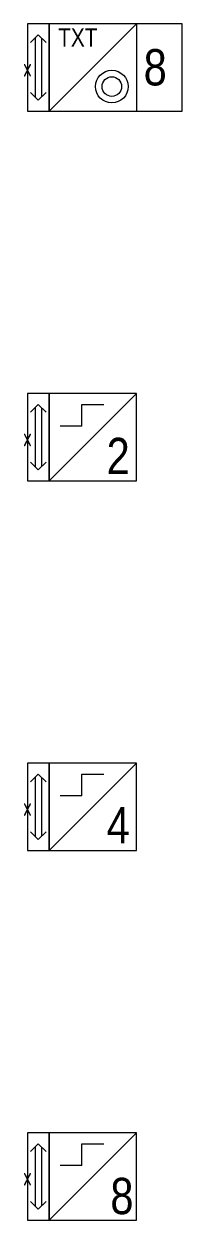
# Model space of a CAD drawing. Header units: metres. Extents: x -162 to 83385, y -62392 to -1971.
# Drawn here: x 79732 to 80167, y -9433 to -6139 of the extents above; entities that cross this region are included whole.
import ezdxf
from ezdxf.enums import TextEntityAlignment as Align

# ---------------------------------------------------------------- set-up
doc = ezdxf.new("R2010")
doc.units = ezdxf.units.M
doc.header["$LTSCALE"] = 0.5
for name, color, linetype, lineweight in [('ELIN_Attribut_01_Produkt_ID', 7, 'Continuous', 0), ('ELIN_Attribut_02_Stromkreis', 7, 'Continuous', 0), ('ELIN_Attribut_03_Verteilerbereich', 7, 'Continuous', 0), ('ELIN_Attribut_04_Montagehoehe', 7, 'Continuous', 0), ('ELIN_Attribut_05_Montageart', 7, 'Continuous', 0), ('ELIN_Attribut_06_Tuernummer', 7, 'Continuous', 0), ('ELIN_Attribut_07_Bemerkung', 7, 'Continuous', 0), ('ELIN_Attribut_08_Adresse', 7, 'Continuous', 0), ('ELIN_Attribut_10_AKZ1', 7, 'Continuous', 0), ('ELIN_Attribut_11_AKZ2', 7, 'Continuous', 0), ('ELIN_Attribut_12_Sonstiges1', 7, 'Continuous', 0), ('ELIN_Attribut_13_Sonstiges2', 7, 'Continuous', 0), ('ELIN_Attribut_14_Bauteil', 7, 'Continuous', 0), ('ELIN_Attribut_15_Ebene', 7, 'Continuous', 0), ('ELIN_Attribut_16_Raumnummer', 7, 'Continuous', 0), ('ELIN_Attribut_17_Raumname', 7, 'Continuous', 0), ('ELIN_Attribut_18_Montageabschnitt', 7, 'Continuous', 0), ('ELIN_Attribut_Basispunkt', 2, 'Continuous', 0), ('ELIN_Attribute_GEMOS', 11, 'Continuous', 0), ('ELIN_EIB_WA_KNX', 10, 'Continuous', 0)]:
    doc.layers.add(name, color=color, linetype=linetype, lineweight=lineweight)
doc.layers.get('0').off()
doc.styles.add('ARIAL_N', font='ARIALN.TTF')
doc.styles.add('ELIN_Attribute', font='isocp.shx', dxfattribs={"width": 0.8})

# ---------------------------------------------------------------- blocks, each defined once
blk = doc.blocks.new('ELIN_EIB_KNX_BEDIENELEMENT_TEXTFELD_8F')
at = {"color": 0, "lineweight": 0}
for p, q in [((60, -120), (300, 120)), ((300, 120), (300, -120)), ((30, 90), (8.8, 68.8)), ((21, 81), (21, -81)), ((30, 90), (51.2, 68.8)), ((39, 81), (39, -81)), ((8.8, -68.8), (30, -90)), ((51.2, -68.8), (30, -90))]:
    blk.add_line(p, q, dxfattribs=at)
at = {"color": 0}
for points in [[(60, 120), (0, 120), (0, -120), (60, -120)], [(60, -120), (426, -120), (426, 120), (60, 120)]]:
    blk.add_lwpolyline(points, close=True, dxfattribs=at)
at = {"color": 0, "lineweight": 0}
for radius in [45, 27]:
    blk.add_circle((232.5, -52.5), radius, dxfattribs=at)
at = {"color": 0, "lineweight": 0, "style": 'ARIAL_N'}
blk.add_text('TXT', height=50, dxfattribs=at).set_placement((84.7, 57.7))
at = {"color": 0, "insert": (383.8, 0), "char_height": 100, "attachment_point": 6, "style": 'ARIAL_N'}
blk.add_mtext('8', dxfattribs=at)
at = {"layer": 'ELIN_Attribut_01_Produkt_ID', "style": 'ELIN_Attribute', "width": 0.8, "flags": 8}
blk.add_attdef('01_PRODUKT_ID', (527.5, -14.6, 0), '', height=150, dxfattribs=at)
at = {"layer": 'ELIN_Attribut_02_Stromkreis', "style": 'ELIN_Attribute', "width": 0.8, "flags": 8}
blk.add_attdef('02_STROMKREIS', (527.5, 185.4, 0), '', height=150, dxfattribs=at)
at = {"layer": 'ELIN_Attribut_03_Verteilerbereich', "style": 'ELIN_Attribute', "width": 0.8, "flags": 8}
blk.add_attdef('03_VERTEILERBEREICH', (-247.5, -404.4, 0), '', height=125, dxfattribs=at)
at = {"layer": 'ELIN_Attribut_04_Montagehoehe', "style": 'ELIN_Attribute', "width": 0.8, "flags": 8}
blk.add_attdef('04_MONTAGEHOEHE', text='', height=125, dxfattribs=at).set_placement((-104.9, -14.6, 0), align=Align.RIGHT)
at = {"layer": 'ELIN_Attribut_05_Montageart', "style": 'ELIN_Attribute', "width": 0.8, "flags": 8}
blk.add_attdef('05_MONTAGEART', (527.5, -204.4, 0), '', height=125, dxfattribs=at)
at = {"layer": 'ELIN_Attribut_06_Tuernummer', "style": 'ELIN_Attribute', "width": 0.8, "flags": 8}
blk.add_attdef('06_TUERNUMMER', text='', height=125, dxfattribs=at).set_placement((-104.9, -214.6, 0), align=Align.RIGHT)
at = {"layer": 'ELIN_Attribut_07_Bemerkung', "style": 'ELIN_Attribute', "width": 0.8, "flags": 8}
blk.add_attdef('07_BEMERKUNG', (-247.5, -604.4, 0), '', height=125, dxfattribs=at)
at = {"layer": 'ELIN_Attribut_08_Adresse', "style": 'ELIN_Attribute', "width": 0.8, "flags": 8}
blk.add_attdef('08_ADRESSE', (-247.5, -804.4, 0), '', height=125, dxfattribs=at)
at = {"layer": 'ELIN_Attribut_10_AKZ1', "style": 'ELIN_Attribute', "width": 0.8, "flags": 8}
blk.add_attdef('10_AKZ1', (-247.5, -1204.4, 0), '', height=125, dxfattribs=at)
at = {"layer": 'ELIN_Attribut_11_AKZ2', "style": 'ELIN_Attribute', "width": 0.8, "flags": 8}
blk.add_attdef('11_AKZ2', (-247.5, -1404.4, 0), '', height=125, dxfattribs=at)
at = {"layer": 'ELIN_Attribut_12_Sonstiges1', "style": 'ELIN_Attribute', "width": 0.8, "flags": 8}
blk.add_attdef('12_SONSTIGES1', (-247.5, -1604.4, 0), '', height=125, dxfattribs=at)
at = {"layer": 'ELIN_Attribut_13_Sonstiges2', "style": 'ELIN_Attribute', "width": 0.8, "flags": 8}
blk.add_attdef('13_SONSTIGES2', (-247.5, -1804.4, 0), '', height=125, dxfattribs=at)
at = {"layer": 'ELIN_Attribut_14_Bauteil', "style": 'ELIN_Attribute', "width": 0.8, "flags": 8}
blk.add_attdef('14_BAUTEIL', (-247.5, -2004.4, 0), '', height=125, dxfattribs=at)
at = {"layer": 'ELIN_Attribut_15_Ebene', "style": 'ELIN_Attribute', "width": 0.8, "flags": 8}
blk.add_attdef('15_EBENE', (-247.5, -2204.4, 0), '', height=125, dxfattribs=at)
at = {"layer": 'ELIN_Attribut_16_Raumnummer', "style": 'ELIN_Attribute', "width": 0.8, "flags": 8}
blk.add_attdef('16_RAUMNUMMER', (-247.5, -2404.4, 0), '', height=125, dxfattribs=at)
at = {"layer": 'ELIN_Attribut_17_Raumname', "style": 'ELIN_Attribute', "width": 0.8, "flags": 8}
blk.add_attdef('17_RAUMNAME', (-247.5, -2604.4, 0), '', height=125, dxfattribs=at)
at = {"layer": 'ELIN_Attribut_18_Montageabschnitt', "style": 'ELIN_Attribute', "width": 0.8, "flags": 8}
blk.add_attdef('18_MONTAGEABSCHNITT', (-247.5, -2804.4, 0), '', height=125, dxfattribs=at)
at = {"layer": 'ELIN_Attribut_Basispunkt', "style": 'ELIN_Attribute', "width": 0.8, "flags": 8}
blk.add_attdef('Basispunkt', text='', height=50, dxfattribs=at).set_placement((0, 0), align=Align.MIDDLE)
at = {"layer": 'ELIN_Attribute_GEMOS', "style": 'ELIN_Attribute', "width": 0.6, "flags": 8}
for tag, p in [('G01_PRO02ID', (1874.3, 183.6)), ('G02_BEZEICHNUNG', (1874.3, -14.6, 0)), ('G03_DESCRIPTION', (1874.3, -204.4, 0)), ('G04_GEMOS-SYMBOL', (1877.7, -404.4, 0)), ('G05_GEMOS-TYP', (1877.7, -604.4, 0)), ('G06_ORTSKENNUNG', (1874.3, -804.4, 0)), ('G08_FREI1', (1874.3, -1004.4, 0)), ('G08_FREI2', (1874.3, -1204.4, 0))]:
    blk.add_attdef(tag, p, '', height=125, dxfattribs=at)
blk = doc.blocks.new('ELIN_EIB_KNX_EINGANG_2F')
at = {"color": 0, "lineweight": 0}
for p, q in [((60, -120), (300, 120)), ((30, 90), (8.8, 68.8)), ((21, 81), (21, -81)), ((30, 90), (51.2, 68.8)), ((39, 81), (39, -81)), ((150, 90), (210, 90)), ((150, 30), (150, 90)), ((150, 30), (90, 30)), ((8.8, -68.8), (30, -90)), ((51.2, -68.8), (30, -90))]:
    blk.add_line(p, q, dxfattribs=at)
at = {"color": 0}
for points in [[(60, 120), (0, 120), (0, -120), (60, -120)], [(60, -120), (300, -120), (300, 120), (60, 120)]]:
    blk.add_lwpolyline(points, close=True, dxfattribs=at)
at = {"color": 0, "insert": (281.8, -51.8), "char_height": 100, "attachment_point": 6, "style": 'ARIAL_N'}
blk.add_mtext('2', dxfattribs=at)
at = {"layer": 'ELIN_Attribut_01_Produkt_ID', "style": 'ELIN_Attribute', "width": 0.8, "flags": 8}
blk.add_attdef('01_PRODUKT_ID', (379, -14.6, 0), '', height=150, dxfattribs=at)
at = {"layer": 'ELIN_Attribut_02_Stromkreis', "style": 'ELIN_Attribute', "width": 0.8, "flags": 8}
blk.add_attdef('02_STROMKREIS', (379, 185.4, 0), '', height=150, dxfattribs=at)
at = {"layer": 'ELIN_Attribut_03_Verteilerbereich', "style": 'ELIN_Attribute', "width": 0.8, "flags": 8}
blk.add_attdef('03_VERTEILERBEREICH', (-247.5, -404.4, 0), '', height=125, dxfattribs=at)
at = {"layer": 'ELIN_Attribut_04_Montagehoehe', "style": 'ELIN_Attribute', "width": 0.8, "flags": 8}
blk.add_attdef('04_MONTAGEHOEHE', text='', height=125, dxfattribs=at).set_placement((-104.9, -14.6, 0), align=Align.RIGHT)
at = {"layer": 'ELIN_Attribut_05_Montageart', "style": 'ELIN_Attribute', "width": 0.8, "flags": 8}
blk.add_attdef('05_MONTAGEART', (379, -204.4, 0), '', height=125, dxfattribs=at)
at = {"layer": 'ELIN_Attribut_06_Tuernummer', "style": 'ELIN_Attribute', "width": 0.8, "flags": 8}
blk.add_attdef('06_TUERNUMMER', text='', height=125, dxfattribs=at).set_placement((-104.9, -214.6, 0), align=Align.RIGHT)
at = {"layer": 'ELIN_Attribut_07_Bemerkung', "style": 'ELIN_Attribute', "width": 0.8, "flags": 8}
blk.add_attdef('07_BEMERKUNG', (-247.5, -604.4, 0), '', height=125, dxfattribs=at)
at = {"layer": 'ELIN_Attribut_08_Adresse', "style": 'ELIN_Attribute', "width": 0.8, "flags": 8}
blk.add_attdef('08_ADRESSE', (-247.5, -804.4, 0), '', height=125, dxfattribs=at)
at = {"layer": 'ELIN_Attribut_10_AKZ1', "style": 'ELIN_Attribute', "width": 0.8, "flags": 8}
blk.add_attdef('10_AKZ1', (-247.5, -1204.4, 0), '', height=125, dxfattribs=at)
at = {"layer": 'ELIN_Attribut_11_AKZ2', "style": 'ELIN_Attribute', "width": 0.8, "flags": 8}
blk.add_attdef('11_AKZ2', (-247.5, -1404.4, 0), '', height=125, dxfattribs=at)
at = {"layer": 'ELIN_Attribut_12_Sonstiges1', "style": 'ELIN_Attribute', "width": 0.8, "flags": 8}
blk.add_attdef('12_SONSTIGES1', (-247.5, -1604.4, 0), '', height=125, dxfattribs=at)
at = {"layer": 'ELIN_Attribut_13_Sonstiges2', "style": 'ELIN_Attribute', "width": 0.8, "flags": 8}
blk.add_attdef('13_SONSTIGES2', (-247.5, -1804.4, 0), '', height=125, dxfattribs=at)
at = {"layer": 'ELIN_Attribut_14_Bauteil', "style": 'ELIN_Attribute', "width": 0.8, "flags": 8}
blk.add_attdef('14_BAUTEIL', (-247.5, -2004.4, 0), '', height=125, dxfattribs=at)
at = {"layer": 'ELIN_Attribut_15_Ebene', "style": 'ELIN_Attribute', "width": 0.8, "flags": 8}
blk.add_attdef('15_EBENE', (-247.5, -2204.4, 0), '', height=125, dxfattribs=at)
at = {"layer": 'ELIN_Attribut_16_Raumnummer', "style": 'ELIN_Attribute', "width": 0.8, "flags": 8}
blk.add_attdef('16_RAUMNUMMER', (-247.5, -2404.4, 0), '', height=125, dxfattribs=at)
at = {"layer": 'ELIN_Attribut_17_Raumname', "style": 'ELIN_Attribute', "width": 0.8, "flags": 8}
blk.add_attdef('17_RAUMNAME', (-247.5, -2604.4, 0), '', height=125, dxfattribs=at)
at = {"layer": 'ELIN_Attribut_18_Montageabschnitt', "style": 'ELIN_Attribute', "width": 0.8, "flags": 8}
blk.add_attdef('18_MONTAGEABSCHNITT', (-247.5, -2804.4, 0), '', height=125, dxfattribs=at)
at = {"layer": 'ELIN_Attribut_Basispunkt', "style": 'ELIN_Attribute', "width": 0.8, "flags": 8}
blk.add_attdef('Basispunkt', text='', height=50, dxfattribs=at).set_placement((0, 0), align=Align.MIDDLE)
at = {"layer": 'ELIN_Attribute_GEMOS', "style": 'ELIN_Attribute', "width": 0.6, "flags": 8}
for tag, p in [('G01_PRO02ID', (1620.5, 183.6)), ('G02_BEZEICHNUNG', (1620.5, -14.6, 0)), ('G03_DESCRIPTION', (1620.5, -204.4, 0)), ('G04_GEMOS-SYMBOL', (1623.8, -404.4, 0)), ('G05_GEMOS-TYP', (1623.8, -604.4, 0)), ('G06_ORTSKENNUNG', (1620.5, -804.4, 0)), ('G08_FREI1', (1620.5, -1004.4, 0)), ('G08_FREI2', (1620.5, -1204.4, 0))]:
    blk.add_attdef(tag, p, '', height=125, dxfattribs=at)
blk = doc.blocks.new('ELIN_EIB_KNX_EINGANG_4F')
at = {"color": 0, "lineweight": 0}
for p, q in [((60, -120), (300, 120)), ((30, 90), (8.8, 68.8)), ((21, 81), (21, -81)), ((30, 90), (51.2, 68.8)), ((39, 81), (39, -81)), ((150, 90), (210, 90)), ((150, 30), (150, 90)), ((150, 30), (90, 30)), ((8.8, -68.8), (30, -90)), ((51.2, -68.8), (30, -90))]:
    blk.add_line(p, q, dxfattribs=at)
at = {"color": 0}
for points in [[(60, 120), (0, 120), (0, -120), (60, -120)], [(60, -120), (300, -120), (300, 120), (60, 120)]]:
    blk.add_lwpolyline(points, close=True, dxfattribs=at)
at = {"color": 0, "insert": (281.8, -50.7), "char_height": 100, "attachment_point": 6, "style": 'ARIAL_N'}
blk.add_mtext('4', dxfattribs=at)
at = {"layer": 'ELIN_Attribut_01_Produkt_ID', "style": 'ELIN_Attribute', "width": 0.8, "flags": 8}
blk.add_attdef('01_PRODUKT_ID', (406, -14.6, 0), '', height=150, dxfattribs=at)
at = {"layer": 'ELIN_Attribut_02_Stromkreis', "style": 'ELIN_Attribute', "width": 0.8, "flags": 8}
blk.add_attdef('02_STROMKREIS', (406, 185.4, 0), '', height=150, dxfattribs=at)
at = {"layer": 'ELIN_Attribut_03_Verteilerbereich', "style": 'ELIN_Attribute', "width": 0.8, "flags": 8}
blk.add_attdef('03_VERTEILERBEREICH', (-247.5, -404.4, 0), '', height=125, dxfattribs=at)
at = {"layer": 'ELIN_Attribut_04_Montagehoehe', "style": 'ELIN_Attribute', "width": 0.8, "flags": 8}
blk.add_attdef('04_MONTAGEHOEHE', text='', height=125, dxfattribs=at).set_placement((-104.9, -14.6, 0), align=Align.RIGHT)
at = {"layer": 'ELIN_Attribut_05_Montageart', "style": 'ELIN_Attribute', "width": 0.8, "flags": 8}
blk.add_attdef('05_MONTAGEART', (406, -204.4, 0), '', height=125, dxfattribs=at)
at = {"layer": 'ELIN_Attribut_06_Tuernummer', "style": 'ELIN_Attribute', "width": 0.8, "flags": 8}
blk.add_attdef('06_TUERNUMMER', text='', height=125, dxfattribs=at).set_placement((-104.9, -214.6, 0), align=Align.RIGHT)
at = {"layer": 'ELIN_Attribut_07_Bemerkung', "style": 'ELIN_Attribute', "width": 0.8, "flags": 8}
blk.add_attdef('07_BEMERKUNG', (-247.5, -604.4, 0), '', height=125, dxfattribs=at)
at = {"layer": 'ELIN_Attribut_08_Adresse', "style": 'ELIN_Attribute', "width": 0.8, "flags": 8}
blk.add_attdef('08_ADRESSE', (-247.5, -804.4, 0), '', height=125, dxfattribs=at)
at = {"layer": 'ELIN_Attribut_10_AKZ1', "style": 'ELIN_Attribute', "width": 0.8, "flags": 8}
blk.add_attdef('10_AKZ1', (-247.5, -1204.4, 0), '', height=125, dxfattribs=at)
at = {"layer": 'ELIN_Attribut_11_AKZ2', "style": 'ELIN_Attribute', "width": 0.8, "flags": 8}
blk.add_attdef('11_AKZ2', (-247.5, -1404.4, 0), '', height=125, dxfattribs=at)
at = {"layer": 'ELIN_Attribut_12_Sonstiges1', "style": 'ELIN_Attribute', "width": 0.8, "flags": 8}
blk.add_attdef('12_SONSTIGES1', (-247.5, -1604.4, 0), '', height=125, dxfattribs=at)
at = {"layer": 'ELIN_Attribut_13_Sonstiges2', "style": 'ELIN_Attribute', "width": 0.8, "flags": 8}
blk.add_attdef('13_SONSTIGES2', (-247.5, -1804.4, 0), '', height=125, dxfattribs=at)
at = {"layer": 'ELIN_Attribut_14_Bauteil', "style": 'ELIN_Attribute', "width": 0.8, "flags": 8}
blk.add_attdef('14_BAUTEIL', (-247.5, -2004.4, 0), '', height=125, dxfattribs=at)
at = {"layer": 'ELIN_Attribut_15_Ebene', "style": 'ELIN_Attribute', "width": 0.8, "flags": 8}
blk.add_attdef('15_EBENE', (-247.5, -2204.4, 0), '', height=125, dxfattribs=at)
at = {"layer": 'ELIN_Attribut_16_Raumnummer', "style": 'ELIN_Attribute', "width": 0.8, "flags": 8}
blk.add_attdef('16_RAUMNUMMER', (-247.5, -2404.4, 0), '', height=125, dxfattribs=at)
at = {"layer": 'ELIN_Attribut_17_Raumname', "style": 'ELIN_Attribute', "width": 0.8, "flags": 8}
blk.add_attdef('17_RAUMNAME', (-247.5, -2604.4, 0), '', height=125, dxfattribs=at)
at = {"layer": 'ELIN_Attribut_18_Montageabschnitt', "style": 'ELIN_Attribute', "width": 0.8, "flags": 8}
blk.add_attdef('18_MONTAGEABSCHNITT', (-247.5, -2804.4, 0), '', height=125, dxfattribs=at)
at = {"layer": 'ELIN_Attribut_Basispunkt', "style": 'ELIN_Attribute', "width": 0.8, "flags": 8}
blk.add_attdef('Basispunkt', text='', height=50, dxfattribs=at).set_placement((0, 0), align=Align.MIDDLE)
at = {"layer": 'ELIN_Attribute_GEMOS', "style": 'ELIN_Attribute', "width": 0.6, "flags": 8}
for tag, p in [('G01_PRO02ID', (1620.5, 183.6)), ('G02_BEZEICHNUNG', (1620.5, -14.6, 0)), ('G03_DESCRIPTION', (1620.5, -204.4, 0)), ('G04_GEMOS-SYMBOL', (1623.8, -404.4, 0)), ('G05_GEMOS-TYP', (1623.8, -604.4, 0)), ('G06_ORTSKENNUNG', (1620.5, -804.4, 0)), ('G08_FREI1', (1620.5, -1004.4, 0)), ('G08_FREI2', (1620.5, -1204.4, 0))]:
    blk.add_attdef(tag, p, '', height=125, dxfattribs=at)
blk = doc.blocks.new('ELIN_EIB_KNX_EINGANG_8F')
at = {"color": 0, "lineweight": 0}
for p, q in [((60, -120), (300, 120)), ((30, 90), (8.8, 68.8)), ((21, 81), (21, -81)), ((30, 90), (51.2, 68.8)), ((39, 81), (39, -81)), ((150, 90), (210, 90)), ((150, 30), (150, 90)), ((150, 30), (90, 30)), ((8.8, -68.8), (30, -90)), ((51.2, -68.8), (30, -90))]:
    blk.add_line(p, q, dxfattribs=at)
at = {"color": 0}
for points in [[(60, 120), (0, 120), (0, -120), (60, -120)], [(60, -120), (300, -120), (300, 120), (60, 120)]]:
    blk.add_lwpolyline(points, close=True, dxfattribs=at)
at = {"color": 0, "insert": (292.1, -54.4), "char_height": 100, "attachment_point": 6, "style": 'ARIAL_N'}
blk.add_mtext('8', dxfattribs=at)
at = {"layer": 'ELIN_Attribut_01_Produkt_ID', "style": 'ELIN_Attribute', "width": 0.8, "flags": 8}
blk.add_attdef('01_PRODUKT_ID', (419, -14.6, 0), '', height=150, dxfattribs=at)
at = {"layer": 'ELIN_Attribut_02_Stromkreis', "style": 'ELIN_Attribute', "width": 0.8, "flags": 8}
blk.add_attdef('02_STROMKREIS', (419, 185.4, 0), '', height=150, dxfattribs=at)
at = {"layer": 'ELIN_Attribut_03_Verteilerbereich', "style": 'ELIN_Attribute', "width": 0.8, "flags": 8}
blk.add_attdef('03_VERTEILERBEREICH', (-247.5, -404.4, 0), '', height=125, dxfattribs=at)
at = {"layer": 'ELIN_Attribut_04_Montagehoehe', "style": 'ELIN_Attribute', "width": 0.8, "flags": 8}
blk.add_attdef('04_MONTAGEHOEHE', text='', height=125, dxfattribs=at).set_placement((-104.9, -14.6, 0), align=Align.RIGHT)
at = {"layer": 'ELIN_Attribut_05_Montageart', "style": 'ELIN_Attribute', "width": 0.8, "flags": 8}
blk.add_attdef('05_MONTAGEART', (419, -204.4, 0), '', height=125, dxfattribs=at)
at = {"layer": 'ELIN_Attribut_06_Tuernummer', "style": 'ELIN_Attribute', "width": 0.8, "flags": 8}
blk.add_attdef('06_TUERNUMMER', text='', height=125, dxfattribs=at).set_placement((-104.9, -214.6, 0), align=Align.RIGHT)
at = {"layer": 'ELIN_Attribut_07_Bemerkung', "style": 'ELIN_Attribute', "width": 0.8, "flags": 8}
blk.add_attdef('07_BEMERKUNG', (-247.5, -604.4, 0), '', height=125, dxfattribs=at)
at = {"layer": 'ELIN_Attribut_08_Adresse', "style": 'ELIN_Attribute', "width": 0.8, "flags": 8}
blk.add_attdef('08_ADRESSE', (-247.5, -804.4, 0), '', height=125, dxfattribs=at)
at = {"layer": 'ELIN_Attribut_10_AKZ1', "style": 'ELIN_Attribute', "width": 0.8, "flags": 8}
blk.add_attdef('10_AKZ1', (-247.5, -1204.4, 0), '', height=125, dxfattribs=at)
at = {"layer": 'ELIN_Attribut_11_AKZ2', "style": 'ELIN_Attribute', "width": 0.8, "flags": 8}
blk.add_attdef('11_AKZ2', (-247.5, -1404.4, 0), '', height=125, dxfattribs=at)
at = {"layer": 'ELIN_Attribut_12_Sonstiges1', "style": 'ELIN_Attribute', "width": 0.8, "flags": 8}
blk.add_attdef('12_SONSTIGES1', (-247.5, -1604.4, 0), '', height=125, dxfattribs=at)
at = {"layer": 'ELIN_Attribut_13_Sonstiges2', "style": 'ELIN_Attribute', "width": 0.8, "flags": 8}
blk.add_attdef('13_SONSTIGES2', (-247.5, -1804.4, 0), '', height=125, dxfattribs=at)
at = {"layer": 'ELIN_Attribut_14_Bauteil', "style": 'ELIN_Attribute', "width": 0.8, "flags": 8}
blk.add_attdef('14_BAUTEIL', (-247.5, -2004.4, 0), '', height=125, dxfattribs=at)
at = {"layer": 'ELIN_Attribut_15_Ebene', "style": 'ELIN_Attribute', "width": 0.8, "flags": 8}
blk.add_attdef('15_EBENE', (-247.5, -2204.4, 0), '', height=125, dxfattribs=at)
at = {"layer": 'ELIN_Attribut_16_Raumnummer', "style": 'ELIN_Attribute', "width": 0.8, "flags": 8}
blk.add_attdef('16_RAUMNUMMER', (-247.5, -2404.4, 0), '', height=125, dxfattribs=at)
at = {"layer": 'ELIN_Attribut_17_Raumname', "style": 'ELIN_Attribute', "width": 0.8, "flags": 8}
blk.add_attdef('17_RAUMNAME', (-247.5, -2604.4, 0), '', height=125, dxfattribs=at)
at = {"layer": 'ELIN_Attribut_18_Montageabschnitt', "style": 'ELIN_Attribute', "width": 0.8, "flags": 8}
blk.add_attdef('18_MONTAGEABSCHNITT', (-247.5, -2804.4, 0), '', height=125, dxfattribs=at)
at = {"layer": 'ELIN_Attribut_Basispunkt', "style": 'ELIN_Attribute', "width": 0.8, "flags": 8}
blk.add_attdef('Basispunkt', text='', height=50, dxfattribs=at).set_placement((0, 0), align=Align.MIDDLE)
at = {"layer": 'ELIN_Attribute_GEMOS', "style": 'ELIN_Attribute', "width": 0.6, "flags": 8}
for tag, p in [('G01_PRO02ID', (1741.4, 183.6)), ('G02_BEZEICHNUNG', (1741.4, -14.6, 0)), ('G03_DESCRIPTION', (1741.4, -204.4, 0)), ('G04_GEMOS-SYMBOL', (1744.7, -404.4, 0)), ('G05_GEMOS-TYP', (1744.7, -604.4, 0)), ('G06_ORTSKENNUNG', (1741.4, -804.4, 0)), ('G08_FREI1', (1741.4, -1004.4, 0)), ('G08_FREI2', (1741.4, -1204.4, 0))]:
    blk.add_attdef(tag, p, '', height=125, dxfattribs=at)

msp = doc.modelspace()

# ---------------------------------------------------------------- block references
at = {"layer": 'ELIN_EIB_WA_KNX', "lineweight": 0}
ref = msp.add_blockref('ELIN_EIB_KNX_BEDIENELEMENT_TEXTFELD_8F', (79741.4, -6259.2), dxfattribs=at)
ref.add_attrib('Basispunkt', 'x', dxfattribs={"layer": 'ELIN_Attribut_Basispunkt', "height": 50, "style": 'ELIN_Attribute', "width": 0.8}).set_placement((79741.4, -6259.2), align=Align.MIDDLE)
ref = msp.add_blockref('ELIN_EIB_KNX_EINGANG_2F', (79741.4, -7277.1), dxfattribs=at)
ref.add_attrib('Basispunkt', 'x', dxfattribs={"layer": 'ELIN_Attribut_Basispunkt', "height": 50, "style": 'ELIN_Attribute', "width": 0.8}).set_placement((79741.4, -7277.1), align=Align.MIDDLE)
ref = msp.add_blockref('ELIN_EIB_KNX_EINGANG_4F', (79741.4, -8294.9), dxfattribs=at)
ref.add_attrib('Basispunkt', 'x', dxfattribs={"layer": 'ELIN_Attribut_Basispunkt', "height": 50, "style": 'ELIN_Attribute', "width": 0.8}).set_placement((79741.4, -8294.9), align=Align.MIDDLE)
ref = msp.add_blockref('ELIN_EIB_KNX_EINGANG_8F', (79741.4, -9312.8), dxfattribs=at)
ref.add_attrib('Basispunkt', 'x', dxfattribs={"layer": 'ELIN_Attribut_Basispunkt', "height": 50, "style": 'ELIN_Attribute', "width": 0.8}).set_placement((79741.4, -9312.8), align=Align.MIDDLE)

doc.saveas('drawing.dxf')
